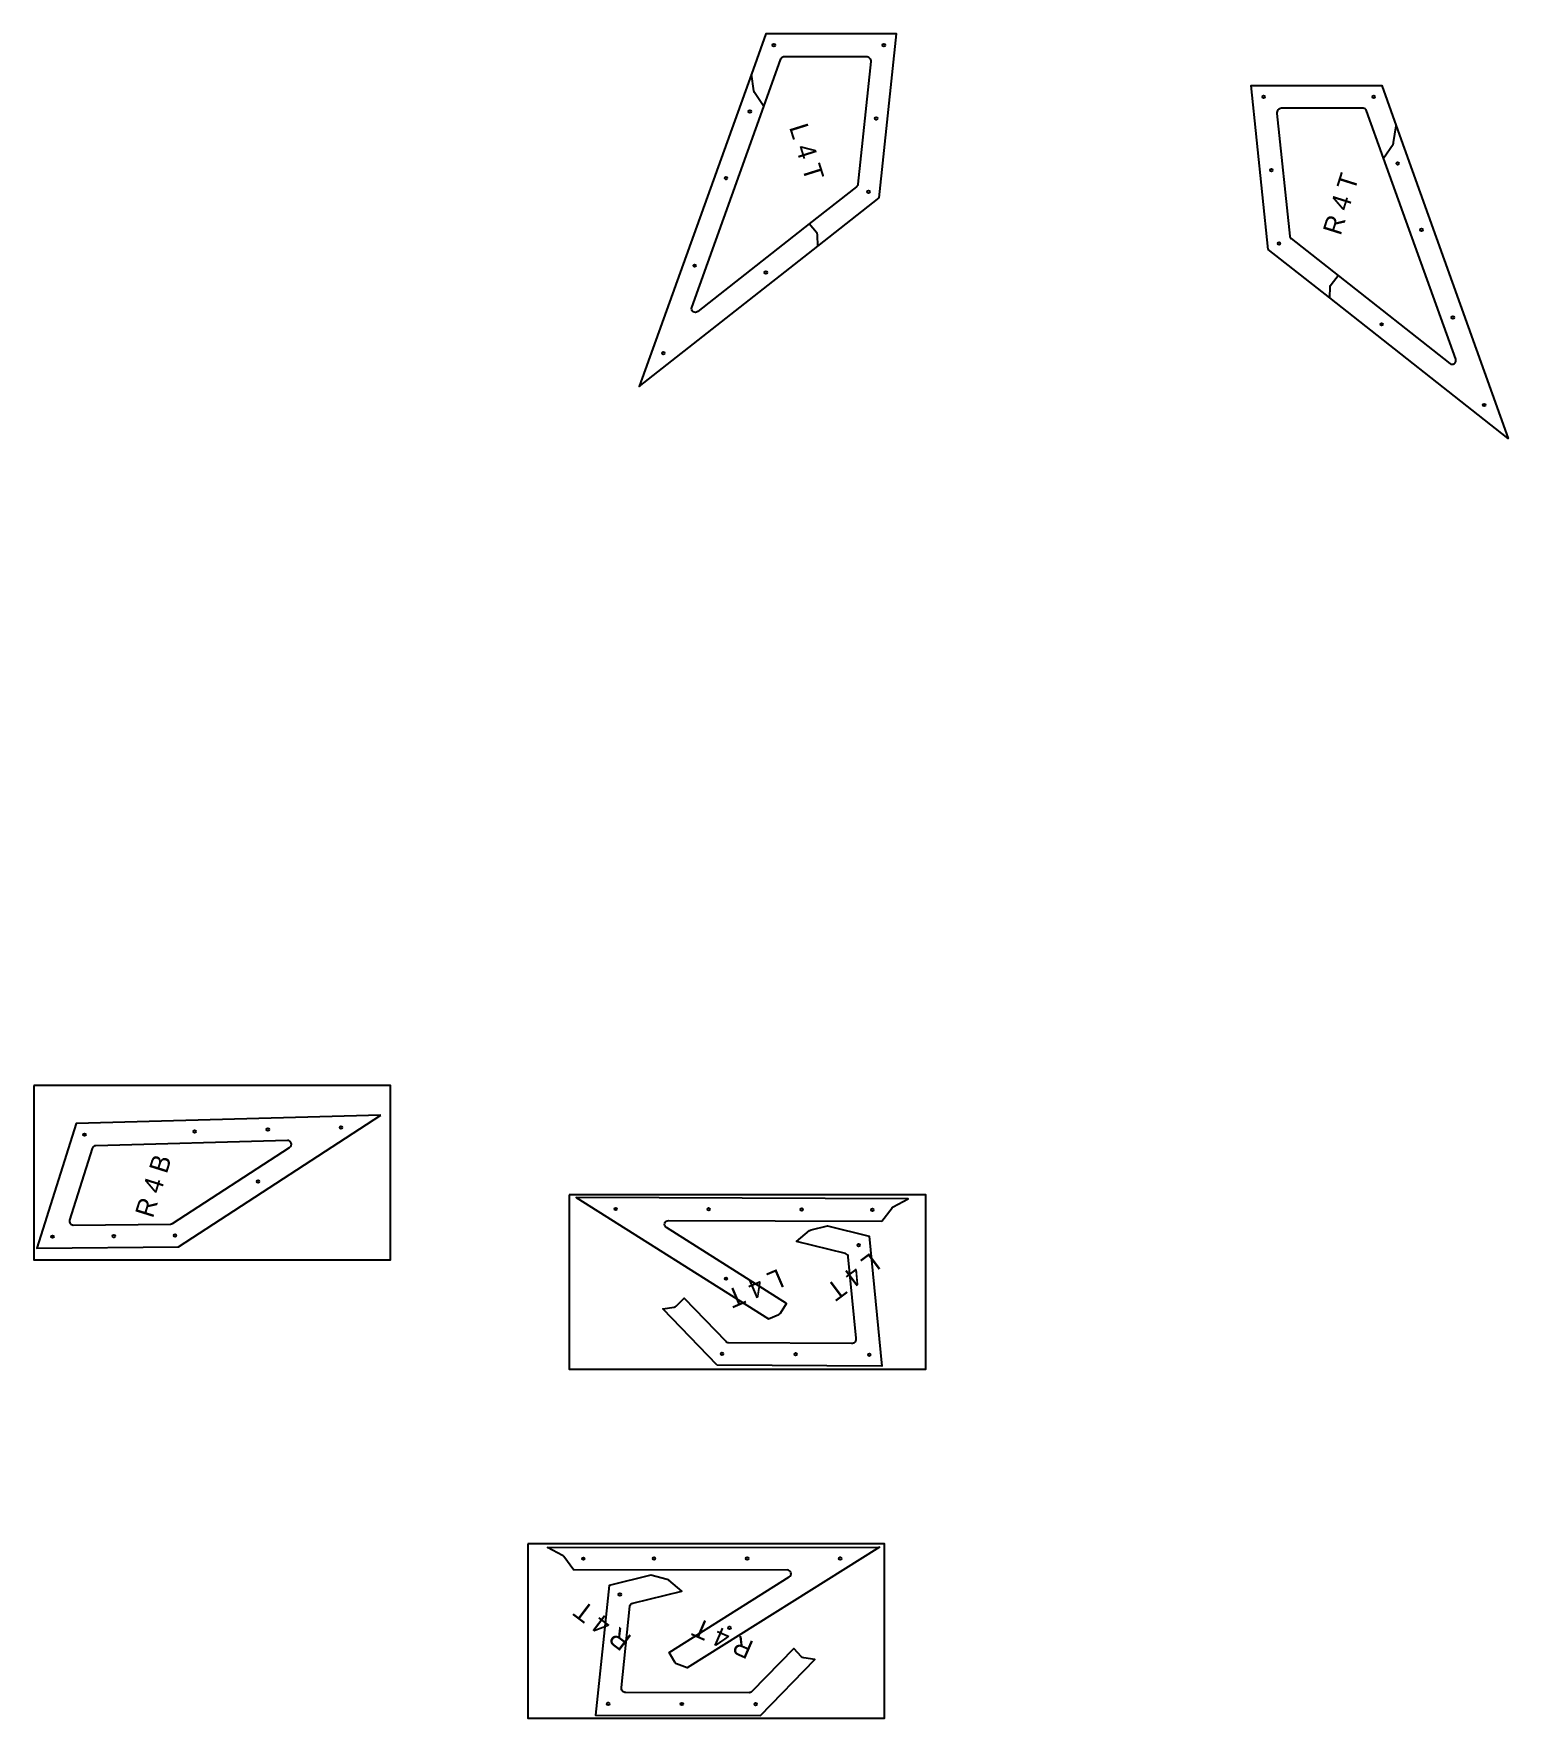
# Model space of a CAD drawing. Extents: x 50 to 797, y -88 to 551.
# Drawn here: x 408.8 to 797.4, y -88 to 356 of the extents above; entities that cross this region are included whole.
import ezdxf

# ---------------------------------------------------------------- set-up
doc = ezdxf.new("R2010")
doc.units = 0
doc.layers.get('0').update_dxf_attribs({"linetype": 'CONTINUOUS'})
doc.layers.add('DRILLING', color=3, linetype='CONTINUOUS')
doc.layers.add('LAYOUT', color=10, linetype='CONTINUOUS')

# ---------------------------------------------------------------- blocks, each defined once
blk = doc.blocks.new('*U106')
blk.add_text('R 4 B', height=5, rotation=72.542).set_placement((440.18, 43.61))
blk = doc.blocks.new('*U112')
blk.add_text('R 4 T', height=5, rotation=72.542).set_placement((753.2, 302.56))
blk = doc.blocks.new('*U113')
blk.add_text('L 4 T', height=5, rotation=287.458).set_placement((607.85, 331.31))
blk = doc.blocks.new('*U116')
blk.add_text('R 4 T', height=5, rotation=142.8318).set_placement((566.69, -66.55))
blk = doc.blocks.new('*U118')
blk.add_text('R 4 T', height=5, rotation=156.4786).set_placement((598.86, -67.92))
blk = doc.blocks.new('*U120')
blk.add_text('L 4 T', height=5, rotation=203.0914).set_placement((605.05, 30.6))
blk = doc.blocks.new('*U122')
blk.add_text('L 4 T', height=5, rotation=216.9957).set_placement((629.38, 34.93))

msp = doc.modelspace()

# ---------------------------------------------------------------- linework, layer by layer
for points in [[(631.65, 312.73), (636.19, 355.95), (601.75, 355.95), (597.94, 345.33)], [(597.94, 345.33), (568.38, 262.95), (615.46, 299.99)], [(734.15, 299.07), (729.61, 342.3), (764.05, 342.3), (767.86, 331.67)], [(767.86, 331.67), (797.42, 249.29), (750.34, 286.33)], [(615.46, 299.99), (631.65, 312.73)], [(750.34, 286.33), (734.15, 299.07)]]:
    msp.add_lwpolyline(points)
for points in [[(601.24, 336.78), (605.73, 349.29, -0.316258), (606.67, 349.95), (628.16, 349.95, -0.445229), (629.39, 348.59)], [(629.39, 348.59), (625.99, 316.3, -0.202562), (625.62, 315.62), (613.2, 305.84)], [(601.24, 336.78), (598.76, 340.5, -0.110515), (598.6, 340.91), (597.94, 345.33)], [(613.2, 305.84), (583.79, 282.71, -0.752843), (582.23, 283.83), (601.24, 336.78)], [(764.56, 323.13), (760.07, 335.63, 0.316258), (759.13, 336.3), (737.64, 336.3, 0.445229), (736.41, 334.93)], [(736.41, 334.93), (739.81, 302.64, 0.202562), (740.18, 301.96), (752.61, 292.19)], [(764.56, 323.13), (767.04, 326.84, 0.110515), (767.2, 327.25), (767.86, 331.67)], [(752.61, 292.19), (782.01, 269.05, 0.752843), (783.57, 270.17), (764.56, 323.13)], [(615.46, 299.99), (615.33, 302.96, 0.163587), (615.1, 303.56), (613.2, 305.84)], [(750.34, 286.33), (750.47, 289.3, -0.163587), (750.7, 289.9), (752.61, 292.19)]]:
    msp.add_lwpolyline(points, format="xyb")
msp.add_lwpolyline([(500.32, 70.99), (419.99, 68.77), (409.66, 35.91), (446.97, 36.27)], close=True)
for points in [[(419.24, 42.01), (444.87, 42.25, 0.142813), (445.4, 42.41), (476.25, 62.48, 0.756909), (475.68, 64.32), (425.14, 62.91, 0.319622), (424.22, 62.21), (418.27, 43.31, 0.509525)], [(632.33, 42.99), (635, 46.57, -0.110515), (635.34, 46.85), (639.28, 48.95), (551.76, 49.26), (602.41, 17.28), (605.17, 18.4, 0.163587), (605.65, 18.82), (607.17, 21.37), (575.54, 41.35, -0.752843), (576.07, 43.19)], [(588.9, 5.09), (574.63, 19.95), (577.57, 20.37, 0.163587), (578.14, 20.66), (580.23, 22.78), (591.18, 11.37, 0.202562), (591.89, 11.07), (624.36, 10.86, 0.445229), (625.59, 12.22), (623.49, 33.6, 0.316258), (622.74, 34.47), (609.85, 37.71), (613.3, 40.54, -0.110515), (613.69, 40.74), (618.02, 41.83), (628.97, 39.08), (632.35, 4.81)], [(551.15, -48.92), (548.49, -45.33, 0.110515), (548.16, -45.05), (544.22, -42.93), (631.74, -42.89), (581, -74.72), (578.24, -73.59, -0.163587), (577.76, -73.17), (576.25, -70.61), (607.94, -50.73, 0.752843), (607.41, -48.89)], [(600.31, -87.24), (614.69, -72.48), (611.75, -72.03, -0.163587), (611.18, -71.74), (609.11, -69.61), (598.08, -80.93, -0.202562), (597.36, -81.23), (564.89, -81.2, -0.445229), (563.67, -79.83), (565.94, -58.47, -0.316258), (566.69, -57.6), (579.61, -54.46), (576.17, -51.59, 0.110515), (575.78, -51.4), (571.46, -50.27), (560.49, -52.94), (556.85, -87.19)]]:
    msp.add_lwpolyline(points, format="xyb", close=True)
at = {"layer": 'DRILLING'}
for centre in [(603.86, 352.95), (632.86, 352.95), (732.94, 339.3), (761.94, 339.3), (597.55, 335.43), (630.83, 333.63), (734.97, 319.97), (768.25, 321.77), (591.24, 317.91), (628.8, 314.31), (774.56, 304.25), (737, 300.65), (582.98, 294.83), (601.76, 293.03), (764.04, 279.37), (782.82, 281.17), (574.72, 271.75), (791.08, 258.1), (451.22, 66.66), (470.5, 67.18), (489.77, 67.7), (422.21, 65.83), (467.92, 53.48), (562.18, 46.23), (586.69, 46.16), (611.2, 46.09), (629.82, 46.01), (413.76, 38.95), (429.91, 39.11), (446.06, 39.26), (626.2, 36.69), (591.27, 27.87), (590.18, 8.08), (609.61, 7.95), (629.04, 7.83), (553.67, -45.91), (572.29, -45.88), (596.81, -45.88), (621.32, -45.89), (563.25, -55.35), (592.17, -64.17), (560.19, -84.19), (579.62, -84.21), (599.05, -84.23)]:
    msp.add_circle(centre, 0.344, dxfattribs=at)
at = {"layer": 'LAYOUT'}
for points in [[(408.8, 78.82), (408.8, 32.82), (502.8, 32.82), (502.8, 78.82)], [(549.95, 50.01), (549.95, 4.01), (643.95, 4.01), (643.95, 50.01)], [(539, -41.98), (539, -87.98), (633, -87.98), (633, -41.98)]]:
    msp.add_lwpolyline(points, close=True, dxfattribs=at)

# ---------------------------------------------------------------- block references
for name in ['*U113', '*U112', '*U106', '*U122', '*U120', '*U116', '*U118']:
    msp.add_blockref(name, (0, 0))

doc.saveas('drawing.dxf')
